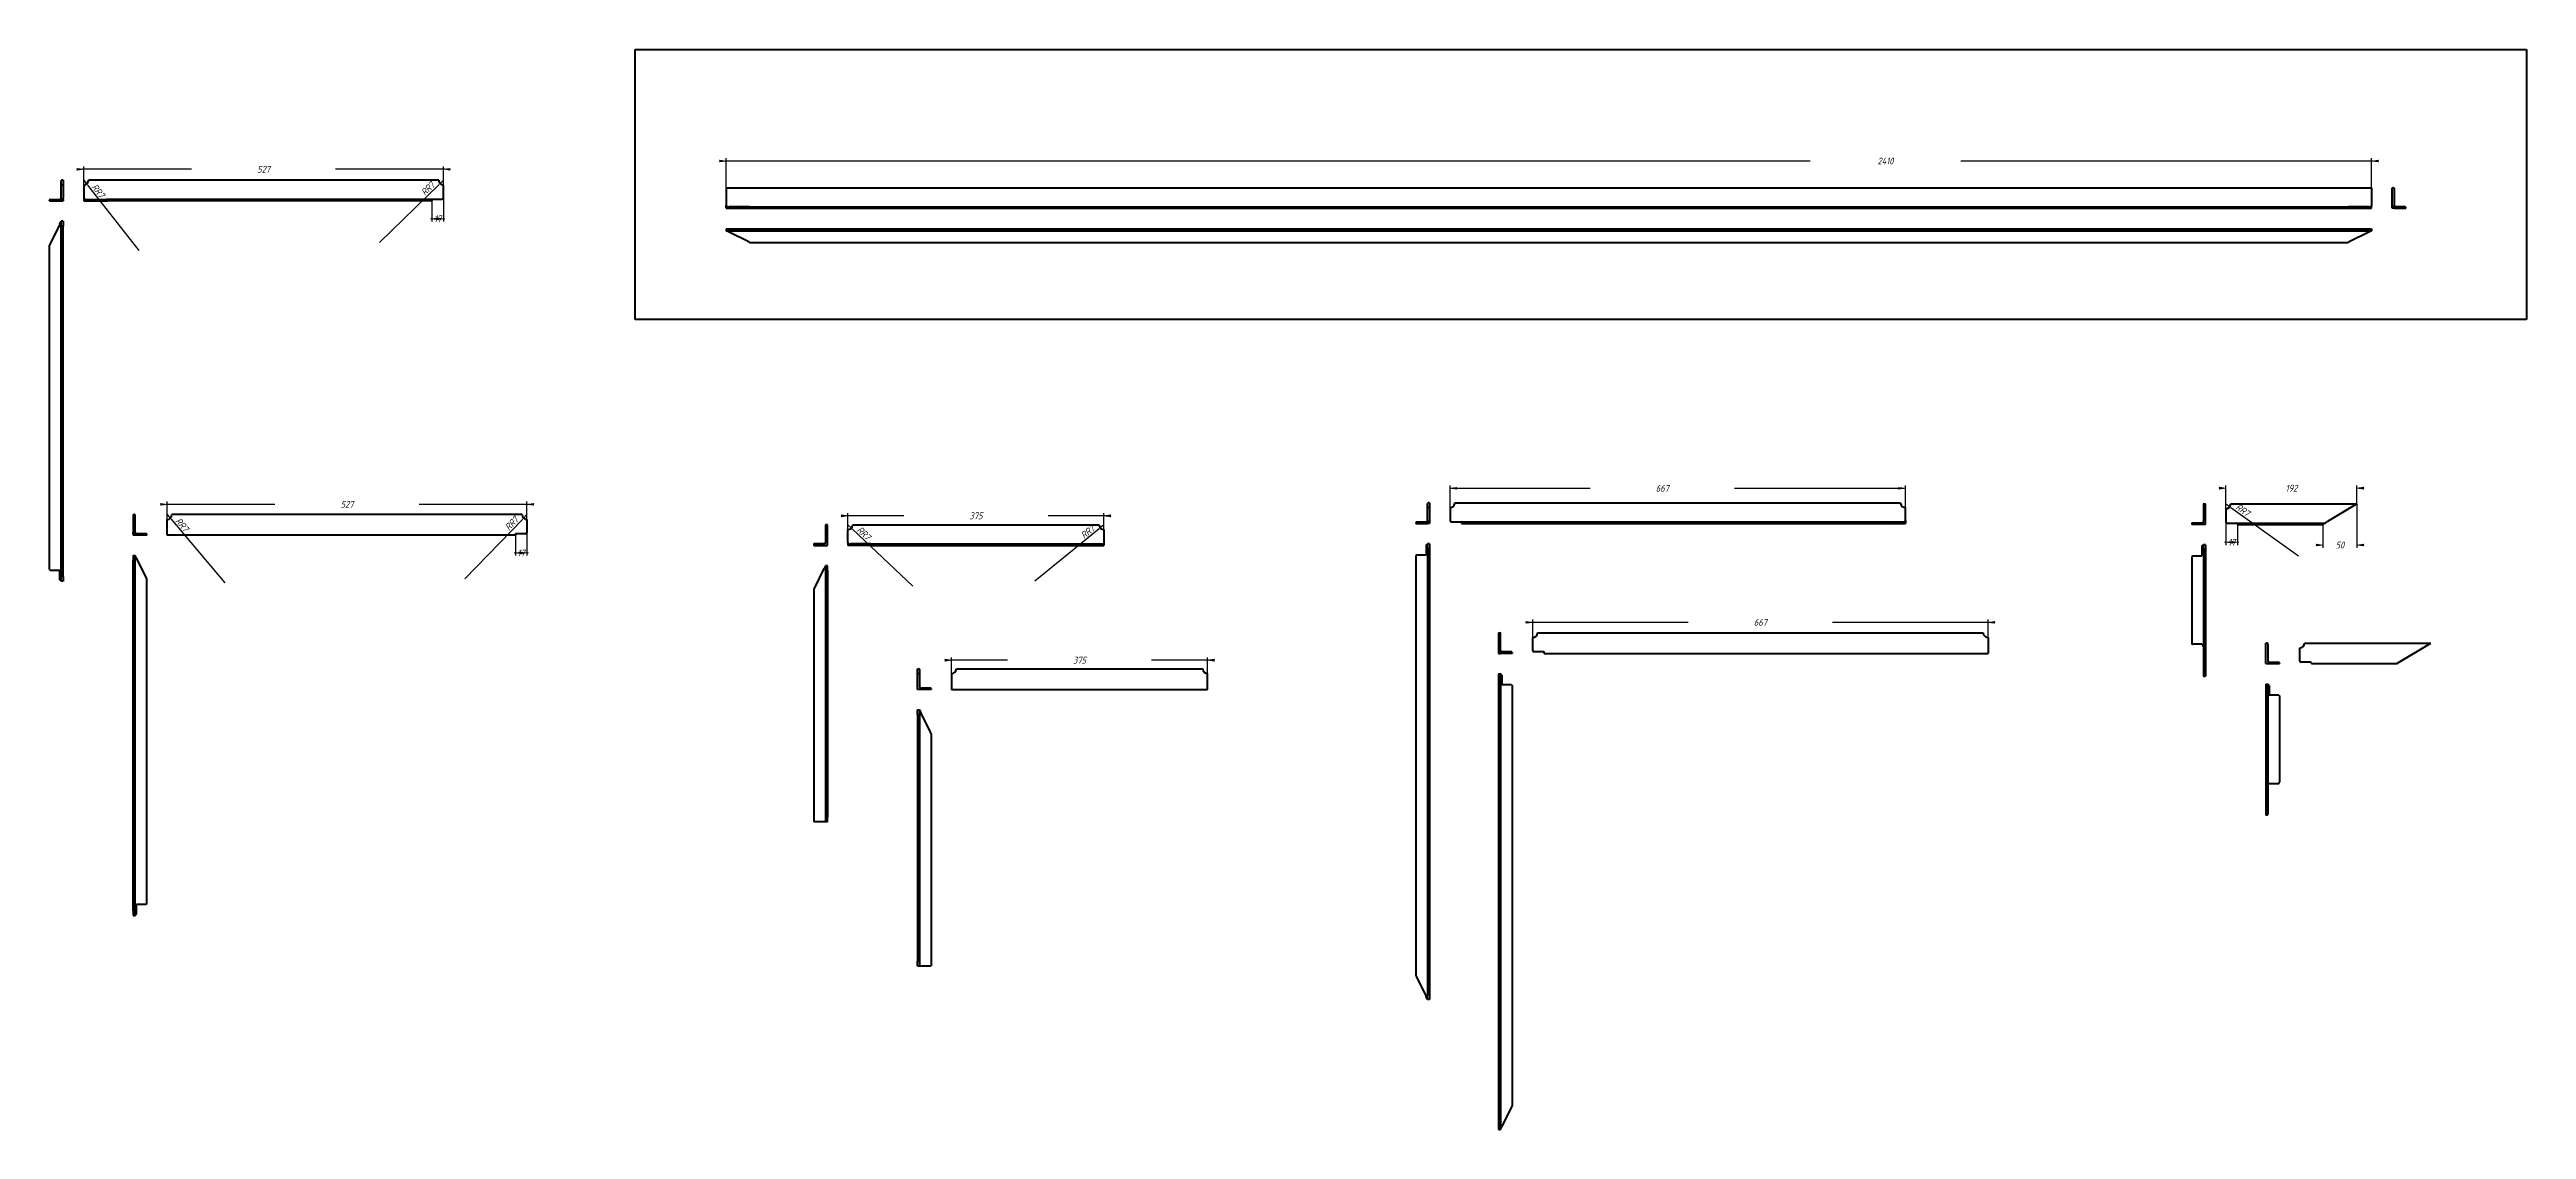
# Model space of a CAD drawing. Header units: millimetres. Extents: x -591 to 5315, y -924 to 297.
# Drawn here: x 2549 to 4363, y -924 to -134 of the extents above; entities that cross this region are included whole.
import ezdxf

# ---------------------------------------------------------------- set-up
doc = ezdxf.new("R2010")
doc.units = ezdxf.units.MM
doc.linetypes.add('K5LT_BASIC', pattern=[0])
doc.linetypes.add('K5LT_THIN', pattern=[0])
doc.layers.add('Системный слой', color=7, linetype='Continuous')
doc.layers.add('Системный слой (1)', color=7, linetype='Continuous', true_color=0x909090)
doc.styles.add('KDIMTEXTSTYLE', font='GOST_AU.SHX', dxfattribs={"width": 0.96, "oblique": 15, "height": 5})
doc.dimstyles.new('KDIMSTYLE (0.50)', dxfattribs={"dimtxt": 5, "dimasz": 1, "dimexe": 2, "dimexo": 0, "dimgap": 1, "dimtad": 1, "dimlfac": 2, "dimtxsty": 'KDIMTEXTSTYLE', "dimsah": 1, "dimcen": 0, "dimdle": 1, "dimadec": 0, "dimazin": 0, "dimtfac": 0.667, "dimtmove": 0, "dimatfit": 3, "dimfxl": 1, "dimtvp": 1, "dimtolj": 1, "dimtzin": 0, "dimarcsym": 0})

# ---------------------------------------------------------------- blocks, each defined once
blk = doc.blocks.new('KDIMARROW_01')
at = {"layer": 'Системный слой'}
blk.add_hatch(color=0, dxfattribs=at).paths.add_polyline_path([(-5, -0.6582624912261956), (0, 0), (-5, 0.658262491226197), (-4.5, 5.51091059616309e-16)])
at = {"layer": 'Системный слой', "color": 0, "linetype": 'K5LT_THIN', "lineweight": 18}
for p, q in [((-4.5, 5.51091059616309e-16), (-5, 0.658262491226197)), ((-5, 0.658262491226197), (0, 0)), ((0, 0), (-5, -0.6582624912261956)), ((-5, -0.6582624912261956), (-4.5, 5.51091059616309e-16))]:
    blk.add_line(p, q, dxfattribs=at)
at = {"layer": 'Системный слой (1)', "color": 0, "linetype": 'K5LT_THIN', "lineweight": 18}
blk.add_line((0, 0), (-1, 0), dxfattribs=at)
blk = doc.blocks.new('KDIMARROW_02')
at = {"layer": 'Системный слой'}
blk.add_hatch(color=0, dxfattribs=at).paths.add_polyline_path([(4.5, -5.51091059616309e-16), (5, 0.6582624912261956), (0, 0), (5, -0.658262491226197)])
at = {"layer": 'Системный слой', "color": 0, "linetype": 'K5LT_THIN', "lineweight": 18}
for p, q in [((5, 0.6582624912261956), (0, 0)), ((0, 0), (5, -0.658262491226197)), ((0, 0), (7, -8.572527594031472e-16)), ((4.5, -5.51091059616309e-16), (5, 0.6582624912261956)), ((5, -0.658262491226197), (4.5, -5.51091059616309e-16))]:
    blk.add_line(p, q, dxfattribs=at)
at = {"layer": 'Системный слой (1)', "color": 0, "linetype": 'K5LT_THIN', "lineweight": 18}
blk.add_line((0, 0), (-1, 0), dxfattribs=at)
blk = doc.blocks.new('U1')
at = {"layer": 'Системный слой (1)', "color": 5, "linetype": 'K5LT_BASIC', "lineweight": 60, "true_color": 0x0000ff}
for p, q in [((2978.017470605014, -133.5950002849312), (4363.017470605015, -133.5950002849312)), ((2978.017470605014, -331.0950002849312), (2978.017470605014, -133.5950002849312)), ((4363.017470605015, -133.5950002849312), (4363.017470605015, -331.0950002849312)), ((4363.017470605015, -331.0950002849312), (2978.017470605014, -331.0950002849312))]:
    blk.add_line(p, q, dxfattribs=at)

msp = doc.modelspace()

# ---------------------------------------------------------------- linework, layer by layer
at = {"layer": 'Системный слой (1)', "color": 5, "linetype": 'K5LT_BASIC', "lineweight": 60, "true_color": 0x0000ff}
for p, q in [((2557.504528677425, -232.7616496664319), (2557.504528677425, -229.7616496664386)), ((2557.504528677425, -242.2616496664386), (2557.504528677425, -232.7616496664319)), ((2559.004528677425, -232.7616496664319), (2557.504528677425, -232.7616496664319)), ((2559.004528677425, -229.2616496664319), (2558.004528677425, -229.2616496664319)), ((2559.004528677425, -229.2616496664319), (2559.004528677425, -232.7616496664319)), ((2559.004528677425, -232.7616496664319), (2559.004528677425, -242.2616496664386)), ((2574.004528677454, -232.7616496664319), (2574.004528677454, -242.2616496664386)), ((2834.004528677454, -229.2616496664319), (2577.504528677454, -229.2616496664319)), ((2837.504528677509, -242.2616496664386), (2837.504528677454, -232.7616496664319)), ((3044.572765404067, -234.7616496664385), (4249.572765404067, -234.7616496664385)), ((3044.572765404067, -234.7616496664385), (3044.572765404067, -235.2616496664385)), ((3044.572765404067, -235.2616496664385), (3044.572765404067, -247.7616496664385)), ((4249.572765404067, -234.7616496664385), (4249.572765404067, -235.2616496664385)), ((4249.572765404067, -235.2616496664385), (4249.572765404067, -247.7616496664385)), ((4264.572765404067, -234.7616496664385), (4265.572765404067, -234.7616496664385)), ((4264.572765404067, -249.7616496664385), (4264.572765404067, -234.7616496664385)), ((4266.072765404067, -235.2616496664385), (4266.072765404067, -247.7616496664385)), ((2549.004528677425, -244.2616496664386), (2549.004528677425, -243.7616496664386)), ((2549.004528677425, -244.2616496664386), (2559.004528677425, -244.2616496664386)), ((2549.504528677425, -243.2616496664386), (2556.504528677425, -243.2616496664386)), ((2556.504528677425, -243.2616496664386), (2559.004528677425, -243.2616496664386)), ((2559.004528677425, -243.2616496664386), (2559.004528677425, -242.2616496664386)), ((2559.004528677425, -243.2616496664386), (2559.004528677425, -243.7616496664386)), ((2559.004528677425, -243.7616496664386), (2559.004528677425, -244.2616496664386)), ((2574.004528677454, -242.2616496664386), (2574.004528677454, -244.2616496664386)), ((2574.004528677454, -244.2616496664386), (2591.504528677454, -244.2616496664299)), ((2576.063352206869, -243.2616496664386), (2590.475116912739, -243.2616496664386)), ((2829.504528677454, -243.2616496664386), (2590.475116912739, -243.2616496664386)), ((2591.504528677454, -243.7616496664386), (2591.504528677454, -244.2616496664299)), ((2829.004528677509, -244.2616496664386), (2591.504528677454, -244.2616496664299)), ((2829.004528677509, -244.2616496664386), (2829.004528677509, -243.7616496664386)), ((2836.504528677504, -243.2616496664386), (2829.504528677454, -243.2616496664386)), ((3044.572765404107, -249.7616496664385), (3044.572765404067, -247.7616496664385)), ((3044.572765404107, -249.7616496664385), (3062.072765404107, -249.7616496664385)), ((3061.0433536394, -248.7616496664385), (3046.63158893352, -248.7616496664385)), ((3061.0433536394, -248.7616496664385), (4233.102177168772, -248.7616496664385)), ((3062.072765404107, -249.2616496664385), (3062.072765404107, -249.7616496664385)), ((3062.072765404107, -249.7616496664385), (4232.072765404067, -249.7616496664385)), ((4232.072765404067, -249.2616496664385), (4232.072765404067, -249.7616496664385)), ((4232.072765404067, -249.7616496664385), (4249.572765404067, -249.7616496664385)), ((4247.513941874654, -248.7616496664385), (4233.102177168772, -248.7616496664385)), ((4249.572765404067, -249.7616496664385), (4249.572765404067, -247.7616496664385)), ((4266.072765404067, -249.7616496664385), (4264.572765404067, -249.7616496664385)), ((4266.072765404067, -249.7616496664385), (4266.072765404067, -247.7616496664385)), ((4266.072765404067, -249.7616496664385), (4274.572765404067, -249.7616496664385)), ((4274.072765404067, -248.7616496664385), (4267.072765404067, -248.7616496664385)), ((4274.572765404067, -249.2616496664385), (4274.572765404067, -249.7616496664385)), ((2556.504528677421, -261.3204731958833), (2549.504528677425, -275.7322379017535)), ((2556.504528677421, -261.3204731958833), (2557.504528677425, -259.2616496664684)), ((2557.504528677425, -262.7257512816057), (2557.504528677425, -259.2616496664684)), ((2559.004528677425, -259.2616496664684), (2557.504528677425, -259.2616496664684)), ((2557.504528677425, -519.2975480513285), (2557.504528677425, -262.7257512816057)), ((2559.004528677425, -262.7616496664684), (2558.004528677425, -262.7616496664684)), ((2559.004528677425, -259.2616496664684), (2559.004528677425, -262.7616496664684)), ((2559.004528677425, -519.2616496664684), (2559.004528677425, -262.7616496664684)), ((3044.572765404067, -264.76164966644), (4249.572765404067, -264.76164966644)), ((3044.572765404067, -264.76164966644), (3044.572765404067, -265.76164966644)), ((3044.572765404067, -265.76164966644), (3044.572765404067, -266.26164966644)), ((3044.572765404067, -266.26164966644), (4249.572765404067, -266.26164966644)), ((3046.63158893352, -267.26164966644), (3044.572765404067, -266.26164966644)), ((3061.0433536394, -274.26164966644), (3046.63158893352, -267.26164966644)), ((4247.513941874654, -267.26164966644), (4233.102177168772, -274.26164966644)), ((4249.572765404067, -266.26164966644), (4247.513941874654, -267.26164966644)), ((4249.572765404067, -264.76164966644), (4249.572765404067, -265.76164966644)), ((4249.572765404067, -265.76164966644), (4249.572765404067, -266.26164966644)), ((2549.504528677425, -275.7322379017535), (2549.004528677425, -276.7616496664684)), ((2549.004528677425, -514.2616496665235), (2549.004528677425, -276.7616496664684)), ((3061.0433536394, -274.26164966644), (3062.072765404107, -274.7616496664396)), ((3062.072765404107, -274.7616496664396), (4232.072765404067, -274.7616496664396)), ((4232.072765404067, -274.7616496664396), (4233.102177168772, -274.26164966644)), ((3558.15714369293, -468.904864949274), (3558.15714369293, -465.904864949274)), ((3558.15714369293, -478.404864949274), (3558.15714369293, -468.904864949274)), ((3559.65714369293, -468.904864949274), (3558.15714369293, -468.904864949274)), ((3559.65714369293, -465.404864949274), (3558.65714369293, -465.404864949274)), ((3559.65714369293, -465.404864949274), (3559.65714369293, -468.904864949274)), ((3559.65714369293, -468.904864949274), (3559.65714369293, -480.404864949274)), ((3574.657143692935, -468.904864949274), (3574.657143692935, -478.404864949274)), ((3578.157143692935, -465.404864949274), (3904.657143692935, -465.404864949274)), ((3908.157143692935, -478.404864949274), (3908.157143692935, -468.904864949274)), ((4126.392568429135, -466.654864949274), (4126.392568429135, -479.154864949274)), ((4126.892568429135, -466.154864949274), (4127.892568429135, -466.154864949274)), ((4127.892568429135, -481.154864949274), (4127.892568429135, -466.154864949274)), ((4142.892568429144, -469.654864949274), (4142.892568429144, -479.154864949274)), ((4146.392568429144, -466.154864949274), (4238.892568429144, -466.154864949274)), ((4238.059235095827, -466.654864949274), (4217.225901762484, -479.154864949274)), ((4238.892568429144, -466.154864949274), (4238.059235095827, -466.654864949274)), ((2610.17419463771, -474.0104809676685), (2610.17419463771, -477.5104809676685)), ((2610.17419463771, -474.0104809676685), (2611.17419463771, -474.0104809676685)), ((2610.17419463771, -477.5104809676685), (2610.17419463771, -487.0104809676752)), ((2610.17419463771, -477.5104809676685), (2611.67419463771, -477.5104809676685)), ((2610.17419463771, -488.0104809676752), (2610.17419463771, -487.0104809676752)), ((2612.67419463771, -488.0104809676752), (2610.17419463771, -488.0104809676752)), ((2610.17419463771, -488.0104809676752), (2610.17419463771, -488.5104809676752)), ((2610.17419463771, -488.5104809676752), (2610.17419463771, -489.0104809676752)), ((2620.17419463771, -489.0104809676752), (2610.17419463771, -489.0104809676752)), ((2611.67419463771, -477.5104809676685), (2611.67419463771, -474.5104809676752)), ((2611.67419463771, -487.0104809676752), (2611.67419463771, -477.5104809676685)), ((2619.67419463771, -488.0104809676752), (2612.67419463771, -488.0104809676752)), ((2620.17419463771, -489.0104809676752), (2620.17419463771, -488.5104809676752)), ((2635.174194637739, -489.0104809676752), (2635.174194637739, -477.5104809676685)), ((2890.174194637794, -489.0104809676752), (2635.174194637739, -489.0104809676752)), ((2895.174194637739, -474.0104809676685), (2638.674194637739, -474.0104809676752)), ((2890.174194637739, -488.5104809676752), (2890.174194637794, -489.0104809676752)), ((2897.67419463774, -488.0104809676752), (2890.674194637739, -488.0104809676752)), ((2898.674194637739, -477.5104809676685), (2898.674194637739, -487.0104809676752)), ((3117.213082679547, -482.0104809676756), (3117.213082679547, -485.0104809676756)), ((3117.213082679547, -485.0104809676756), (3117.213082679547, -494.5104809676756)), ((3118.713082679547, -485.0104809676756), (3117.213082679547, -485.0104809676756)), ((3118.713082679547, -481.5104809676756), (3117.713082679547, -481.5104809676756)), ((3118.713082679547, -485.0104809676756), (3118.713082679547, -481.5104809676756)), ((3118.713082679547, -496.5104809676756), (3118.713082679547, -485.0104809676756)), ((3133.713082679551, -494.5104809676699), (3133.713082679551, -485.0104809676756)), ((3137.213082679551, -481.5104809676756), (3317.713082679551, -481.5104809676756)), ((3321.213082679551, -485.0104809676756), (3321.213082679551, -494.5104809676756)), ((3549.65714369293, -479.904864949274), (3549.65714369293, -480.404864949274)), ((3549.65714369293, -480.404864949274), (3558.15714369293, -480.404864949274)), ((3550.157143692942, -479.404864949274), (3557.15714369293, -479.404864949274)), ((3558.15714369293, -478.404864949274), (3558.15714369293, -480.404864949274)), ((3559.65714369293, -480.404864949274), (3558.15714369293, -480.404864949274)), ((3575.657143692935, -479.404864949274), (3582.657143692935, -479.404864949274)), ((3582.657143692935, -479.404864949274), (3891.686555457625, -479.404864949274)), ((3583.157143692935, -479.904864949274), (3583.157143692935, -480.404864949274)), ((3583.157143692935, -480.404864949274), (3890.657143692935, -480.404864949274)), ((3890.657143692935, -479.904864949274), (3890.657143692935, -480.404864949274)), ((3890.657143692935, -480.404864949274), (3908.157143692935, -480.404864949274)), ((3891.686555457625, -479.404864949274), (3906.098320163495, -479.404864949274)), ((3908.157143692935, -478.404864949274), (3908.157143692935, -480.404864949274)), ((4117.892568429135, -480.654864949274), (4117.892568429135, -481.154864949274)), ((4127.892568429135, -481.154864949274), (4117.892568429135, -481.154864949274)), ((4125.392568429135, -480.154864949274), (4118.392568429135, -480.154864949274)), ((4143.892568429144, -480.154864949274), (4150.892568429144, -480.154864949274)), ((4150.892568429144, -480.154864949274), (4215.559235095801, -480.154864949274)), ((4151.392568429144, -480.654864949274), (4151.392568429144, -481.154864949274)), ((4151.392568429144, -481.154864949274), (4213.892568429144, -481.154864949274)), ((4214.725901762456, -480.654864949274), (4213.892568429144, -481.154864949274)), ((4215.559235095801, -480.154864949274), (4214.725901762456, -480.654864949274)), ((4215.559235095801, -480.154864949274), (4217.225901762484, -479.154864949274)), ((2610.17419463771, -504.010480967705), (2611.67419463771, -504.010480967705)), ((2610.17419463771, -504.010480967705), (2610.17419463771, -507.510480967705)), ((2610.17419463771, -507.510480967705), (2611.17419463771, -507.510480967705)), ((2610.17419463771, -764.010480967705), (2610.17419463771, -507.510480967705)), ((2612.674194637713, -506.0693044971199), (2611.67419463771, -504.010480967705)), ((2611.67419463771, -507.4745825828422), (2611.67419463771, -504.010480967705)), ((2611.67419463771, -764.046379352565), (2611.67419463771, -507.4745825828422)), ((2612.674194637713, -506.0693044971199), (2619.67419463771, -520.48106920299)), ((3108.713082679547, -496.0104809676756), (3108.713082679547, -496.5104809676756)), ((3108.713082679547, -496.5104809676756), (3118.713082679547, -496.5104809676756)), ((3116.213082679547, -495.5104809676756), (3109.213082679547, -495.5104809676756)), ((3133.713082679551, -494.5104809676699), (3133.713082679551, -496.5104809676699)), ((3151.213082679551, -496.5104809676805), (3133.713082679551, -496.5104809676699)), ((3150.183670914856, -495.5104809676704), (3135.77190620897, -495.5104809676699)), ((3150.183670914856, -495.5104809676704), (3321.213082679551, -495.5104809676756)), ((3151.213082679551, -496.0104809676704), (3151.213082679551, -496.5104809676805)), ((3151.213082679551, -496.5104809676805), (3321.213082679551, -496.5104809676756)), ((3321.213082679551, -494.5104809676756), (3321.213082679551, -495.5104809676756)), ((3321.213082679551, -495.5104809676756), (3321.213082679551, -496.0104809676756)), ((3321.213082679551, -496.0104809676756), (3321.213082679551, -496.5104809676756)), ((3550.15714369293, -503.4048649492743), (3549.65714369293, -503.9048649492738)), ((3549.65714369293, -503.9048649492738), (3549.65714369293, -811.404864949274)), ((3550.15714369293, -503.4048649492743), (3557.15714369293, -503.4048649492743)), ((3557.15714369293, -496.4048649492743), (3558.15714369293, -495.4048649492743)), ((3557.15714369293, -496.4048649492743), (3557.15714369293, -503.4048649492743)), ((3558.15714369293, -498.8689665644142), (3558.15714369293, -495.4048649492743)), ((3559.65714369293, -495.4048649492743), (3558.15714369293, -495.4048649492743)), ((3558.15714369293, -498.8689665644142), (3558.15714369293, -825.4407633341364)), ((3559.65714369293, -498.9048649492743), (3558.65714369293, -498.9048649492743)), ((3559.65714369293, -495.4048649492743), (3559.65714369293, -498.9048649492743)), ((3559.65714369293, -498.9048649492743), (3559.65714369293, -825.4048649492743)), ((4118.392568429135, -504.1548649492752), (4117.892568429135, -504.6548649492747)), ((4117.892568429135, -504.6548649492747), (4117.892568429135, -567.9881982825877)), ((4118.392568429135, -504.1548649492752), (4125.392568429135, -504.1548649492752)), ((4125.392568429135, -497.1548649492752), (4126.392568429135, -496.1548649492752)), ((4125.392568429135, -497.1548649492752), (4125.392568429135, -504.1548649492752)), ((4126.392568429135, -499.6189665644151), (4126.392568429135, -496.1548649492752)), ((4127.892568429135, -496.1548649492752), (4126.392568429135, -496.1548649492752)), ((4126.392568429135, -499.6189665644151), (4126.392568429135, -591.3215316159576)), ((4127.892568429135, -499.6548649492752), (4126.892568429135, -499.6548649492752)), ((4127.892568429135, -496.1548649492752), (4127.892568429135, -499.6548649492752)), ((4127.892568429135, -499.6548649492752), (4127.892568429135, -592.1548649492752)), ((2549.004528677425, -514.2616496665235), (2549.504528677425, -514.7616496664684)), ((2549.504528677425, -514.7616496664684), (2556.504528677425, -514.7616496665134)), ((2556.504528677425, -521.7616496665185), (2556.504528677425, -514.7616496665134)), ((2557.504528677425, -522.7616496665235), (2556.504528677425, -521.7616496665185)), ((2557.504528677425, -522.7616496665235), (2557.504528677425, -519.2975480513285)), ((2559.004528677425, -522.7616496664684), (2557.504528677425, -522.7616496665235)), ((2559.004528677425, -519.2616496664684), (2558.004528677425, -519.2616496664684)), ((2559.004528677425, -519.2616496664684), (2559.004528677425, -522.7616496664684)), ((2619.67419463771, -520.48106920299), (2620.17419463771, -521.510480967705)), ((2620.17419463771, -759.01048096776), (2620.17419463771, -521.510480967705)), ((3109.213082679547, -527.9810692029873), (3116.213082679547, -513.5693044971022)), ((3117.213082679547, -511.5104809676827), (3116.213082679547, -513.5693044971022)), ((3118.713082679547, -511.5104809676827), (3117.213082679547, -511.5104809676827)), ((3117.213082679547, -511.5104809676827), (3117.213082679547, -514.9745825828222)), ((3117.213082679547, -514.9745825828222), (3117.213082679547, -695.5463793525428)), ((3118.713082679547, -515.0104809676827), (3117.713082679547, -515.0104809676827)), ((3118.713082679547, -515.0104809676827), (3118.713082679547, -511.5104809676827)), ((3118.713082679547, -515.0104809676827), (3118.713082679547, -695.5104809676823)), ((3108.713082679547, -529.0104809676827), (3109.213082679547, -527.9810692029873)), ((3108.713082679547, -529.0104809676827), (3108.713082679547, -699.0104809676827)), ((3610.206803076598, -560.5629718485861), (3611.206803076598, -560.5629718485861)), ((3610.206803076598, -560.5629718485861), (3610.206803076598, -564.0629718485861)), ((3611.706803076598, -564.0629718485861), (3611.706803076598, -561.0629718485861)), ((3638.706803076597, -560.5629718485861), (3965.206803076597, -560.5629718485861)), ((3610.206803076598, -564.0629718485861), (3610.206803076598, -575.5629718485861)), ((3610.206803076598, -564.0629718485861), (3611.706803076598, -564.0629718485861)), ((3610.206803076598, -575.5629718485861), (3611.706803076598, -575.5629718485861)), ((3611.706803076598, -573.5629718485861), (3611.706803076598, -564.0629718485861)), ((3611.706803076598, -573.5629718485861), (3611.706803076598, -575.5629718485861)), ((3620.206803076598, -575.5629718485861), (3611.706803076598, -575.5629718485861)), ((3619.706803076586, -574.5629718485861), (3612.706803076598, -574.5629718485861)), ((3620.206803076598, -575.0629718485861), (3620.206803076598, -575.5629718485861)), ((3635.206803076597, -573.5629718485861), (3635.206803076597, -564.0629718485861)), ((3643.206803076597, -574.5629718485861), (3636.206803076597, -574.5629718485861)), ((3643.706803076596, -575.5629718485861), (3643.706803076596, -575.0629718485861)), ((3643.706803076596, -575.5629718485861), (3968.706803076597, -575.5629718485861)), ((3968.706803076597, -564.0629718485861), (3968.706803076597, -575.5629718485861)), ((4125.392568429135, -568.8215316159203), (4118.392568429135, -568.8215316159326)), ((4172.043871555915, -583.0629718485861), (4172.043871555915, -568.0629718485861)), ((4173.043871555915, -568.0629718485861), (4172.043871555915, -568.0629718485861)), ((4173.543871555915, -568.5629718485861), (4173.543871555915, -581.0629718485861)), ((4197.043871555915, -581.0629718485861), (4197.043871555915, -571.5629718485861)), ((4200.543871555915, -568.0629718485861), (4293.043871555915, -568.0629718485861)), ((4268.043871555914, -583.0629718485861), (4293.043871555915, -568.0629718485861)), ((3184.610804048395, -590.4101395366972), (3184.610804048395, -586.9101395366972)), ((3184.610804048395, -586.9101395366972), (3185.610804048395, -586.9101395366972)), ((3184.610804048395, -590.4101395366972), (3186.110804048395, -590.4101395366972)), ((3184.610804048395, -601.9101395366972), (3184.610804048395, -590.4101395366972)), ((3186.110804048395, -587.4101395366972), (3186.110804048395, -590.4101395366972)), ((3186.110804048395, -590.4101395366972), (3186.110804048395, -599.9101395366972)), ((3209.610804048409, -590.4101395366972), (3209.610804048409, -601.910139536691)), ((3213.110804048409, -586.9101395366972), (3393.610804048408, -586.9101395366972)), ((3397.110804048409, -601.9101395366972), (3397.110804048409, -590.4101395366972)), ((3610.206803076598, -590.5629718485875), (3611.706803076598, -590.5629718485875)), ((3610.206803076598, -590.5629718485875), (3610.206803076598, -594.0629718485875)), ((3610.206803076598, -594.0629718485875), (3611.206803076598, -594.0629718485875)), ((3610.206803076598, -594.0629718485875), (3610.206803076598, -920.5629718485875)), ((3612.706803076598, -591.5629718485875), (3611.706803076598, -590.5629718485875)), ((3611.706803076598, -594.0270734637274), (3611.706803076598, -590.5629718485875)), ((3611.706803076598, -594.0270734637274), (3611.706803076598, -920.5988702334496)), ((3612.706803076598, -591.5629718485875), (3612.706803076598, -598.5629718485875)), ((3619.706803076598, -598.5629718485875), (3612.706803076598, -598.5629718485875)), ((3619.706803076598, -598.5629718485875), (3620.206803076598, -599.062971848587)), ((4126.892568429135, -592.1548649492752), (4127.892568429135, -592.1548649492752)), ((4172.043871555915, -583.0629718485861), (4182.043871555915, -583.0629718485861)), ((4172.043871555915, -598.062971848587), (4172.043871555915, -601.562971848587)), ((4172.043871555915, -598.062971848587), (4173.543871555915, -598.062971848587)), ((4174.543871555915, -599.062971848587), (4173.543871555915, -598.062971848587)), ((4173.543871555915, -601.527073463727), (4173.543871555915, -598.062971848587)), ((4174.543871555915, -582.0629718485861), (4181.543871555915, -582.0629718485861)), ((4182.043871555915, -582.5629718485861), (4182.043871555915, -583.0629718485861)), ((4205.043871555915, -582.0629718485861), (4198.043871555915, -582.0629718485861)), ((4205.543871555914, -583.0629718485861), (4205.543871555914, -582.5629718485861)), ((4205.543871555914, -583.0629718485861), (4268.043871555914, -583.0629718485861)), ((3194.610804048395, -601.9101395366972), (3184.610804048395, -601.9101395366972)), ((3187.110804048395, -600.9101395366972), (3194.110804048395, -600.9101395366972)), ((3194.610804048395, -601.4101395366972), (3194.610804048395, -601.9101395366972)), ((3209.610804048409, -601.910139536691), (3397.110804048409, -601.9101395366972)), ((3620.206803076598, -599.062971848587), (3620.206803076598, -906.5629718485873)), ((4172.043871555915, -601.562971848587), (4172.043871555915, -694.062971848587)), ((4172.043871555915, -601.562971848587), (4173.043871555915, -601.562971848587)), ((4173.543871555915, -601.527073463727), (4173.543871555915, -693.2296385152695)), ((4174.543871555915, -599.062971848587), (4174.543871555915, -606.062971848587)), ((4181.543871555915, -606.062971848587), (4174.543871555915, -606.062971848587)), ((4181.543871555915, -606.062971848587), (4182.043871555915, -606.5629718485866)), ((4182.043871555915, -606.5629718485866), (4182.043871555915, -669.8963051818996)), ((3184.610804048395, -616.9101395367061), (3186.110804048395, -616.9101395367061)), ((3184.610804048395, -620.4101395367061), (3184.610804048395, -616.9101395367061)), ((3184.610804048395, -620.4101395367061), (3184.610804048395, -800.9101395367056)), ((3184.610804048395, -620.4101395367061), (3185.610804048395, -620.4101395367061)), ((3186.110804048395, -616.9101395367061), (3187.110804048395, -618.9689630661255)), ((3186.110804048395, -616.9101395367061), (3186.110804048395, -620.3742411518456)), ((3186.110804048395, -620.3742411518456), (3186.110804048395, -800.9460379215661)), ((3194.110804048395, -633.3807277720107), (3187.110804048395, -618.9689630661255)), ((3194.610804048395, -634.4101395367061), (3194.110804048395, -633.3807277720107)), ((3194.610804048395, -634.4101395367061), (3194.610804048395, -804.4101395367061)), ((4174.543871555915, -670.7296385152322), (4181.543871555915, -670.7296385152445)), ((3109.213082679547, -699.0104809676827), (3108.713082679547, -699.0104809676827)), ((3116.213082679547, -699.0104809676827), (3109.213082679547, -699.0104809676827)), ((3117.213082679547, -699.0104809676827), (3116.213082679547, -699.0104809676827)), ((3117.213082679547, -695.5463793525428), (3117.213082679547, -699.0104809676827)), ((3118.713082679547, -699.0104809676827), (3117.213082679547, -699.0104809676827)), ((3118.713082679547, -695.5104809676823), (3117.713082679547, -695.5104809676823)), ((3118.713082679547, -699.0104809676827), (3118.713082679547, -695.5104809676823)), ((4173.043871555915, -694.062971848587), (4172.043871555915, -694.062971848587)), ((2612.67419463771, -766.510480967755), (2612.67419463771, -759.51048096775)), ((2619.67419463771, -759.510480967705), (2612.67419463771, -759.51048096775)), ((2620.17419463771, -759.01048096776), (2619.67419463771, -759.510480967705)), ((2610.17419463771, -764.010480967705), (2610.17419463771, -767.510480967705)), ((2610.17419463771, -764.010480967705), (2611.17419463771, -764.010480967705)), ((2610.17419463771, -767.510480967705), (2611.67419463771, -767.510480967705)), ((2611.67419463771, -767.510480967705), (2611.67419463771, -764.046379352565)), ((2611.67419463771, -767.510480967705), (2612.67419463771, -766.510480967755)), ((3184.610804048395, -804.4101395367061), (3184.610804048395, -800.9101395367056)), ((3184.610804048395, -800.9101395367056), (3185.610804048395, -800.9101395367056)), ((3184.610804048395, -804.4101395367061), (3186.110804048395, -804.4101395367061)), ((3186.110804048395, -800.9460379215661), (3186.110804048395, -804.4101395367061)), ((3186.110804048395, -804.4101395367061), (3187.110804048395, -804.4101395367061)), ((3187.110804048395, -804.4101395367061), (3194.110804048395, -804.4101395367061)), ((3194.110804048395, -804.4101395367061), (3194.610804048395, -804.4101395367061)), ((3549.65714369293, -811.404864949274), (3550.157143692942, -812.434276713964)), ((3550.157143692942, -812.434276713964), (3557.15714369293, -826.8460414198339)), ((3558.15714369293, -828.9048649492743), (3557.15714369293, -826.8460414198339)), ((3558.15714369293, -828.9048649492743), (3558.15714369293, -825.4407633341364)), ((3559.65714369293, -828.9048649492743), (3558.15714369293, -828.9048649492743)), ((3559.65714369293, -825.4048649492743), (3558.65714369293, -825.4048649492743)), ((3559.65714369293, -825.4048649492743), (3559.65714369293, -828.9048649492743)), ((3620.206803076598, -906.5629718485873), (3619.706803076586, -907.5923836132772)), ((3610.206803076598, -920.5629718485875), (3611.206803076598, -920.5629718485875)), ((3610.206803076598, -920.5629718485875), (3610.206803076598, -924.0629718485875)), ((3610.206803076598, -924.0629718485875), (3611.706803076598, -924.0629718485875)), ((3611.706803076598, -924.0629718485875), (3611.706803076598, -920.5988702334496)), ((3611.706803076598, -924.0629718485875), (3612.706803076598, -922.0041483191471)), ((3619.706803076586, -907.5923836132772), (3612.706803076598, -922.0041483191471))]:
    msp.add_line(p, q, dxfattribs=at)
for centre, radius, start, end in [((2558.004528677425, -229.7616496664386), 0.4999999999999455, 89.99994722653763, 180), ((2574.004528677454, -229.2616496664319), 3.499999999999924, 269.9999999999999, 351.7867892981518), ((2574.004528677454, -229.2616496664317), 3.499999999999924, 351.7867892981481, 0), ((2837.504528677454, -229.2616496664317), 3.499999999999924, 179.9993622923949, 188.213210701845), ((2837.504528677454, -229.2616496664319), 3.499999999999923, 188.2132107018417, 270), ((4265.572765404067, -235.2616496664385), 0.5000000000000565, 0, 90), ((2549.504528677425, -243.7616496664386), 0.4999999999999455, 90, 180), ((2556.504528677425, -242.2616496664386), 0.999999999999946, 270.0000000014786, 0), ((2829.504528677454, -243.7616496664386), 0.4999999999999455, 90, 180), ((2836.504528677455, -242.2616496664386), 0.999999999999946, 270.0000000014786, 0), ((4267.072765404067, -247.7616496664385), 1.000000000000169, 180, 270.0000000000036), ((4274.072765404067, -249.2616496664385), 0.4999999999998346, 0, 90.0000000000749), ((3558.65714369293, -465.904864949274), 0.4999999999999455, 90, 180), ((3574.657143692935, -465.404864949274), 3.499999999999922, 270.0000000000002, 351.7867892982671), ((3574.657143692935, -465.404864949274), 3.499999999999923, 351.7867892982912, 0), ((3908.157143692935, -465.404864949274), 3.500000000000001, 180, 188.2132107017378), ((3908.157143692935, -465.404864949274), 3.500000000000001, 188.2132107017378, 270), ((4126.892568429135, -466.654864949274), 0.4999999999999455, 90, 179.9999999998753), ((4142.892568429144, -466.154864949274), 3.499999999999922, 270.0000000000002, 351.7867892982671), ((4142.892568429144, -466.154864949274), 3.499999999999923, 351.7867892982912, 0), ((2611.17419463771, -474.5104809676752), 0.4999999999999455, 0, 90.00005277347314), ((2612.67419463771, -487.0104809676752), 0.999999999999946, 180, 269.9999999985084), ((2619.67419463771, -488.5104809676752), 0.4999999999998346, 0, 90), ((2635.174194637739, -474.0104809676685), 3.499999999999923, 270, 0), ((2890.674194637739, -488.5104809676752), 0.4999999999998346, 90, 180), ((2898.674194637739, -474.0104809676685), 3.499999999999923, 180, 270), ((2897.674194637739, -487.0104809676752), 0.999999999999946, 270, 0), ((3117.713082679547, -482.0104809676749), 0.4999999999999455, 90, 180.0000000000846), ((3133.713082679551, -481.5104809676756), 3.499999999999923, 270, 351.7867892983589), ((3133.713082679551, -481.5104809676756), 3.499999999999923, 351.7867892983587, 0), ((3321.213082679551, -481.5104809676756), 3.500000000000258, 180, 188.213210701733), ((3321.213082679551, -481.5104809676756), 3.50000000000026, 188.2132107017327, 269.9999999999997), ((3550.15714369293, -479.904864949274), 0.4999999999999455, 90.00000000017182, 180.0000000000065), ((3557.15714369293, -478.404864949274), 0.999999999999946, 269.9999999998522, 0), ((3575.657143692935, -478.404864949274), 1.000000000000169, 180, 270.0000000000017), ((3582.657143692935, -479.904864949274), 0.4999999999998346, 0, 89.99999999999675), ((4118.392568429135, -480.654864949274), 0.4999999999999455, 90, 180.000000001519), ((4125.392568429135, -479.154864949274), 0.999999999999946, 270, 0), ((4143.892568429144, -479.154864949274), 1.000000000000169, 180, 270.0000000000008), ((4150.892568429144, -480.654864949274), 0.4999999999998346, 0, 89.99999999999838), ((3109.213082679547, -496.0104809676756), 0.4999999999999455, 90, 180), ((3116.213082679547, -494.5104809676756), 0.999999999999946, 270, 0), ((3611.206803076598, -561.0629718485861), 0.4999999999999455, 0, 90), ((3635.206803076597, -560.5629718485861), 3.499999999999923, 270, 0), ((3968.706803076597, -560.5629718485861), 3.500000000000001, 180, 270), ((3612.706803076598, -573.5629718485861), 0.999999999999946, 179.9999999999981, 270.0000000001478), ((3619.706803076598, -575.0629718485861), 0.4999999999999455, 0, 89.99999999982822), ((3636.206803076597, -573.5629718485861), 1.000000000000169, 180, 270), ((3643.206803076597, -575.0629718485861), 0.4999999999998346, 0, 90), ((4173.043871555915, -568.5629718485861), 0.4999999999999455, 0, 90), ((4197.043871555915, -568.0629718485861), 3.499999999999923, 270, 0), ((3185.610804048395, -587.4101395366964), 0.4999999999999455, 0, 90.00000000008468), ((3209.610804048409, -586.9101395366972), 3.499999999999923, 270, 0), ((3397.110804048409, -586.9101395366972), 3.500000000000258, 180, 270), ((4174.543871555915, -581.0629718485861), 0.999999999999946, 180.0000000000474, 270), ((4181.543871555915, -582.5629718485861), 0.4999999999999455, 0, 90), ((4198.043871555915, -581.0629718485861), 1.000000000000169, 180, 270), ((4205.043871555915, -582.5629718485861), 0.4999999999998346, 0, 90), ((3187.110804048395, -599.9101395366972), 0.999999999999946, 180, 270), ((3194.110804048395, -601.4101395366972), 0.4999999999999455, 0, 90)]:
    msp.add_arc(centre, radius, start, end, dxfattribs=at)
for centre, major_axis, ratio, start_param, end_param in [((2576.063352206882, -242.2616496664386), (-2.05882352941166, -1.437668786582393e-14), 0.4857142857142843, 0, 1.57079632678844), ((2590.475116912755, -243.7616496664386), (-1.029411764705773, -7.18834393291157e-15), 0.4857142857142844, 3.141592653589777, 4.712388980402451), ((3046.631588933519, -247.7616496664385), (2.058823529412172, -3.341911364736604e-14), 0.4857142857142716, 3.141592653589826, 4.712388980384786), ((3061.043353639402, -249.2616496664385), (1.029411764705572, -1.670955682367467e-14), 0.4857142857142717, 0, 1.570796326796238), ((4233.102177168771, -249.2616496664385), (1.029411764705572, 1.665334536937219e-14), 0.4857142857142717, 1.570796326794532, 3.14159265358976), ((4247.513941874654, -247.7616496664385), (2.058823529412172, 3.330669073876101e-14), 0.4857142857142716, 4.712388980384594, 6.283185307179586), ((3891.686555457634, -479.904864949274), (1.029411764705773, 1.665334536937549e-14), 0.4857142857142844, 1.570796326797862, 3.141592653589873), ((3906.098320163508, -478.404864949274), (2.05882352941166, 3.330669073875282e-14), 0.4857142857142843, 4.712388980382077, 6.283185307179586), ((3135.771906208946, -494.51048096767), (2.05882352941166, -9.559160302636332e-14), 0.4857142857142843, 3.141592653589887, 4.712388980394392), ((3150.183670914828, -496.0104809676704), (1.029411764705773, -4.779580151317902e-14), 0.4857142857142844, 0, 1.570796326773552), ((4118.392568429135, -567.9881982826182), (-1.530808498934018e-16, -0.833333333333239), 0.6000000000000025, 4.712388980358178, 6.283185307179586), ((4125.392568429135, -570.4881982826182), (-3.061616997868205e-16, -1.66666666666657), 0.6000000000000025, 1.570796326795724, 3.141592653589793), ((4126.892568429135, -591.3215316159612), (-1.530808498934018e-16, -0.833333333333239), 0.6000000000000025, 4.712388980386867, 6.283185307179586), ((4174.543871555915, -672.3963051819301), (-3.061616997868205e-16, -1.66666666666657), 0.6000000000000025, 3.141592653589793, 4.712388980383862), ((4181.543871555915, -669.8963051819301), (-1.530808498934018e-16, -0.833333333333239), 0.6000000000000025, 0, 1.570796326821409), ((4173.043871555915, -693.2296385152731), (-1.530808498934018e-16, -0.833333333333239), 0.6000000000000025, 0, 1.57079632679272)]:
    msp.add_ellipse(centre, major_axis=major_axis, ratio=ratio, start_param=start_param, end_param=end_param, dxfattribs=at)
for points, knots in [([(2558.004528677425, -262.7616496664684), (2557.958203151835, -262.7616495242016), (2557.865941621809, -262.7616875270412), (2557.75456436958, -262.7612730552275), (2557.671239177376, -262.7596090955565), (2557.612102234916, -262.7569053017098), (2557.572226418394, -262.7531574684097), (2557.522174061035, -262.7451441410042), (2557.504528713858, -262.7357728164459), (2557.504528677425, -262.7257512816057)], [0, 0, 0, 0, 1.763066633641681, 3.523335688917927, 4.604032639671173, 5.705167036111396, 6.773127678390296, 7.359625959615789, 10, 10, 10, 10]), ([(2611.17419463771, -507.510480967705), (2611.220520163302, -507.5104808254268), (2611.312781693327, -507.5105188282892), (2611.424158945556, -507.5101043564587), (2611.507484137757, -507.5084403966866), (2611.566621080223, -507.505736602991), (2611.60649689674, -507.5019887696403), (2611.656549254097, -507.4939754422494), (2611.674194601275, -507.4846041177098), (2611.67419463771, -507.4745825828422)], [0, 0, 0, 0, 1.763066633689682, 3.523335689007755, 4.604032639677813, 5.705167036031813, 6.773127678428443, 7.359625959595237, 10, 10, 10, 10]), ([(3558.15714369293, -498.8689665644142), (3558.157143818714, -498.8747102619423), (3558.165017596686, -498.8829512411126), (3558.188486204251, -498.8900919395173), (3558.208590890679, -498.8938342678889), (3558.224626333786, -498.8960837162895), (3558.247675066449, -498.8985316771164), (3558.287207479223, -498.9013743497662), (3558.344152805641, -498.9033591293978), (3558.41972564683, -498.9044824504113), (3558.49789476415, -498.9048263030859), (3558.581315878022, -498.9048666073941), (3558.632745170169, -498.9048649392039), (3558.65714369293, -498.9048649492743)], [0, 0, 0, 0, 2.115008332507365, 3.515601260487586, 4.10268555054563, 4.725043643164862, 5.317910936625901, 6.408661989967403, 8.210870262208168, 9.428041325241445, 11.27206717154318, 12.71601210542726, 14, 14, 14, 14]), ([(4126.392568429135, -499.6189665644151), (4126.392568554919, -499.6247102619436), (4126.400442332889, -499.6329512411198), (4126.423910940456, -499.6400919395164), (4126.444015626882, -499.6438342678916), (4126.46005106999, -499.6460837162908), (4126.483099802655, -499.6485316771191), (4126.522632215437, -499.6513743499795), (4126.579577541869, -499.6533591293178), (4126.655150383099, -499.6544824504736), (4126.733319500512, -499.6548263030677), (4126.816740614384, -499.654866607395), (4126.868169906473, -499.6548649392003), (4126.892568429135, -499.6548649492752)], [0, 0, 0, 0, 2.11500833255205, 3.515601260403255, 4.102685550482272, 4.725043643149474, 5.317910936661231, 6.408661990300198, 8.210870262845395, 9.428041325665125, 11.27206717476098, 12.71601211064356, 14, 14, 14, 14]), ([(2557.504528677425, -519.2975480513285), (2557.504528556758, -519.2924054919338), (2557.512317898573, -519.2830611167367), (2557.541810516117, -519.2746154436384), (2557.580524206903, -519.2691996806618), (2557.624954216073, -519.2656153707546), (2557.679426190624, -519.2635215646712), (2557.726020849767, -519.2626363365564), (2557.762568662896, -519.2621831022464), (2557.799697270001, -519.2618900365785), (2557.8607606196, -519.2616747584846), (2557.931155556033, -519.2616484460875), (2557.983310829763, -519.2616496795024), (2558.004528677425, -519.2616496664684)], [0, 0, 0, 0, 1.923628765842021, 3.912366476445861, 4.905188176756349, 6.301290703840244, 7.927158207622176, 8.976631233071082, 9.346658304611212, 10.19958297844592, 11.20732079099046, 12.85472641343522, 14, 14, 14, 14]), ([(3117.213082679547, -514.9745825828222), (3117.213082805309, -514.9803261459501), (3117.22095630273, -514.9885670567919), (3117.244424398543, -514.9957077723102), (3117.264529270136, -514.9994501962301), (3117.280565325039, -515.0016997448051), (3117.30361599455, -515.0041478934327), (3117.343152298213, -515.0069907130542), (3117.400099903916, -515.0089753236152), (3117.475681960078, -515.0100986606176), (3117.553867956927, -515.0104424119586), (3117.637289218452, -515.0104826156071), (3117.688705932598, -515.0104809576019), (3117.713082679547, -515.0104809676827)], [0, 0, 0, 0, 2.114959973096591, 3.515559045884965, 4.10265860261846, 4.725042995631812, 5.317943947145864, 6.408822615341313, 8.211157999503039, 9.428134202111027, 11.27276650043549, 12.717153687977, 14, 14, 14, 14]), ([(3611.706803076598, -594.0270734637274), (3611.706802950814, -594.0328171612628), (3611.698929172842, -594.041058140433), (3611.675460565276, -594.0481988388287), (3611.65535587885, -594.0519411672017), (3611.639320435743, -594.0541906156036), (3611.616271703083, -594.056638576435), (3611.576739290304, -594.0594812490717), (3611.519793963886, -594.0614660287088), (3611.444221122681, -594.0625893497172), (3611.366052005321, -594.0629332024091), (3611.282630891449, -594.0629735066991), (3611.231201599325, -594.0629718385171), (3611.206803076598, -594.0629718485875)], [0, 0, 0, 0, 2.1150083326457, 3.515601260382669, 4.102685550516022, 4.725043643191863, 5.317910936623774, 6.408661989805951, 8.21087026214006, 9.428041325401725, 11.27206717273513, 12.71601210722809, 14, 14, 14, 14]), ([(4173.543871555915, -601.527073463727), (4173.54387143013, -601.532817161255), (4173.535997652161, -601.541058140434), (4173.512529044594, -601.5481988388301), (4173.492424358166, -601.5519411672012), (4173.476388915058, -601.5541906156018), (4173.453340182396, -601.5566385764319), (4173.413807769613, -601.5594812490708), (4173.35686244319, -601.5614660287206), (4173.281289601954, -601.5625893497386), (4173.20312048454, -601.5629332024087), (4173.119699370665, -601.5629735066923), (4173.068270078576, -601.5629718385121), (4173.043871555915, -601.562971848587)], [0, 0, 0, 0, 2.115008332532426, 3.515601260461465, 4.102685550504656, 4.725043643213935, 5.317910936678604, 6.408661990113877, 8.21087026253647, 9.428041325660548, 11.2720671747605, 12.71601211064356, 14, 14, 14, 14]), ([(3186.110804048395, -620.3742411518456), (3186.110803922634, -620.3799847149708), (3186.102930425211, -620.3882256258116), (3186.079462329399, -620.3953663413331), (3186.059357457806, -620.3991087652525), (3186.043321402903, -620.401358313829), (3186.020270733391, -620.4038064624615), (3185.98073442973, -620.4066492820666), (3185.923786824026, -620.4086338926445), (3185.848204767862, -620.4097572296196), (3185.770018771016, -620.4101009809906), (3185.686597509489, -620.4101411846209), (3185.635180795344, -620.4101395266298), (3185.610804048395, -620.4101395367061)], [0, 0, 0, 0, 2.114959973086666, 3.515559045881614, 4.102658602617045, 4.725042995632363, 5.317943947143132, 6.408822615337779, 8.21115799948198, 9.42813420211527, 11.27276650044635, 12.71715368797196, 14, 14, 14, 14]), ([(3117.713082679547, -695.5104809676823), (3117.666757148895, -695.5104811100377), (3117.57449560924, -695.5104431071823), (3117.463118347841, -695.5108575790723), (3117.379793149792, -695.5125215395133), (3117.320655702845, -695.5152253573106), (3117.280779412604, -695.5189732675381), (3117.230727609808, -695.526986689174), (3117.213082715976, -695.5363579753262), (3117.213082679547, -695.5463793525428)], [0, 0, 0, 0, 1.76306683983741, 3.523336042605625, 4.604033074992041, 5.705167727433626, 6.773156272259476, 7.359667941215808, 10, 10, 10, 10]), ([(2611.67419463771, -764.046379352565), (2611.674194758376, -764.041236793164), (2611.666405416563, -764.0318924179819), (2611.636912799015, -764.0234467448468), (2611.598199108223, -764.018030981912), (2611.553769099054, -764.0144466719898), (2611.4992971245, -764.0123528659096), (2611.452702465364, -764.011467637702), (2611.416154652239, -764.0110144035266), (2611.379026045136, -764.010721337786), (2611.317962695539, -764.0105060597339), (2611.247567759105, -764.0104797473286), (2611.195412485372, -764.0104809807331), (2611.17419463771, -764.010480967705)], [0, 0, 0, 0, 1.923628765750015, 3.912366476640704, 4.905188176979665, 6.301290704196613, 7.927158207784916, 8.976631233101392, 9.346658304601208, 10.19958297836843, 11.20732079087993, 12.85472641336287, 14, 14, 14, 14]), ([(3185.610804048395, -800.9101395367056), (3185.657129579046, -800.9101396790566), (3185.749391118703, -800.9101016762079), (3185.8607683801, -800.9105161480934), (3185.944093578149, -800.9121801085344), (3186.003231025098, -800.9148839263307), (3186.043107315338, -800.9186318365432), (3186.093159118134, -800.9266452582301), (3186.110804011966, -800.9360165443491), (3186.110804048395, -800.9460379215661)], [0, 0, 0, 0, 1.763066839835627, 3.523336042605628, 4.604033074993001, 5.70516772743165, 6.77315627225441, 7.359667941207288, 10, 10, 10, 10]), ([(3558.65714369293, -825.4048649492743), (3558.610818167339, -825.4048650915474), (3558.518556637314, -825.4048270886997), (3558.407179385089, -825.405241560512), (3558.323854192884, -825.4069055201812), (3558.264717250422, -825.4096093140352), (3558.224841433897, -825.4133571473399), (3558.174789076547, -825.421370474791), (3558.157143729361, -825.4307417992734), (3558.15714369293, -825.4407633341364)], [0, 0, 0, 0, 1.763066633643738, 3.523335688929044, 4.604032639611441, 5.705167036006845, 6.773127678455676, 7.35962595966934, 10, 10, 10, 10]), ([(3611.206803076598, -920.5629718485875), (3611.253128602189, -920.5629719908634), (3611.345390132212, -920.5629339880011), (3611.456767384441, -920.5633484598297), (3611.540092576643, -920.5650124194949), (3611.599229519106, -920.5677162133516), (3611.639105335628, -920.5714640466358), (3611.689157692984, -920.5794773741231), (3611.706803040169, -920.5888486985939), (3611.706803076598, -920.5988702334496)], [0, 0, 0, 0, 1.763066633641441, 3.523335688938506, 4.604032639626409, 5.705167036025665, 6.773127678429266, 7.359625959654839, 10, 10, 10, 10])]:
    msp.add_open_spline(points, degree=3, knots=knots, dxfattribs=at)

# ---------------------------------------------------------------- block references
at = {"layer": 'Системный слой (1)'}
msp.add_blockref('U1', (0, 0), dxfattribs=at)

# ---------------------------------------------------------------- dimensions: what is measured, and where the dimension line sits
at = {"layer": 'Системный слой (1)', "color": 7}
for base, p1, p2, location, override in [((2574.004528677454, -221.2636400999596), (2837.504528677454, -232.7616496664318), (2574.004528677454, -232.7616496664319), (2705.754528677454, -221.2636400999596), {"dimexo": 0, "dimpost": '\\H5.0;\\W0.965;\\Q15;<>', "dimblk1": 'KDIMARROW_01', "dimblk2": 'KDIMARROW_01', "dimse1": 0, "dimse2": 0, "dimclrt": 7, "dimtolj": 1}), ((3044.572765404067, -215.186687960154), (4249.572765404067, -234.7616496664385), (3044.572765404067, -234.7616496664385), (3893.572765404067, -215.186687960154), {"dimexo": 0, "dimpost": '\\H5.0;\\W0.965;\\Q15;<>', "dimblk1": 'KDIMARROW_01', "dimblk2": 'KDIMARROW_01', "dimse1": 0, "dimse2": 0, "dimclrt": 7, "dimtolj": 1}), ((2829.004528677509, -257.495653817483), (2837.504528677455, -242.2616496664386), (2829.004528677509, -244.2616496664386), (2833.254528677482, -257.495653817483), {"dimexo": 0, "dimpost": '\\H5.0;\\W0.965;\\Q15;<>', "dimblk1": 'KDIMARROW_02', "dimblk2": 'KDIMARROW_02', "dimse1": 0, "dimse2": 0, "dimclrt": 7, "dimtolj": 1}), ((3908.157143692935, -454.7398740023459), (3574.657143692935, -468.904864949274), (3908.157143692935, -468.904864949274), (3730.157143692935, -454.7398740023459), {"dimexo": 0, "dimpost": '\\H5.0;\\W0.965;\\Q15;<>', "dimblk1": 'KDIMARROW_01', "dimblk2": 'KDIMARROW_01', "dimse1": 0, "dimse2": 0, "dimclrt": 7, "dimtolj": 1}), ((4142.892568429144, -454.6533174910315), (4238.892568429144, -466.154864949274), (4142.892568429144, -469.6548649492739), (4190.892568429144, -454.6533174910315), {"dimexo": 0, "dimpost": '\\H5.0;\\W0.965;\\Q15;<>', "dimblk1": 'KDIMARROW_01', "dimblk2": 'KDIMARROW_01', "dimse1": 0, "dimse2": 0, "dimclrt": 7, "dimtolj": 1}), ((2635.174194637739, -466.4966640910056), (2898.674194637739, -477.5104809676684), (2635.174194637739, -477.5104809676685), (2766.924194637739, -466.4966640910056), {"dimexo": 0, "dimpost": '\\H5.0;\\W0.965;\\Q15;<>', "dimblk1": 'KDIMARROW_01', "dimblk2": 'KDIMARROW_01', "dimse1": 0, "dimse2": 0, "dimclrt": 7, "dimtolj": 1}), ((3133.713082679551, -474.9048649492739), (3321.213082679551, -485.0104809676759), (3133.713082679551, -485.0104809676756), (3227.463082679551, -474.9048649492739), {"dimexo": 0, "dimpost": '\\H5.0;\\W0.965;\\Q15;<>', "dimblk1": 'KDIMARROW_01', "dimblk2": 'KDIMARROW_01', "dimse1": 0, "dimse2": 0, "dimclrt": 7, "dimtolj": 1}), ((4213.892568429144, -496.2970984370552), (4238.892568429144, -466.154864949274), (4213.892568429144, -481.154864949274), (4226.392568429144, -496.2970984370552), {"dimexo": 0, "dimpost": '\\H5.0;\\W0.965;\\Q15;<>', "dimblk1": 'KDIMARROW_01', "dimblk2": 'KDIMARROW_01', "dimse1": 0, "dimse2": 0, "dimclrt": 7, "dimtolj": 1}), ((2890.174194637794, -502.0569277298115), (2898.674194637739, -487.0104809676752), (2890.174194637794, -489.0104809676752), (2894.424194637767, -502.0569277298115), {"dimexo": 0, "dimpost": '\\H5.0;\\W0.965;\\Q15;<>', "dimblk1": 'KDIMARROW_02', "dimblk2": 'KDIMARROW_02', "dimse1": 0, "dimse2": 0, "dimclrt": 7, "dimtolj": 1}), ((4142.892568429144, -494.2970984370552), (4151.392568429144, -481.154864949274), (4142.892568429144, -479.154864949274), (4147.142568429144, -494.2970984370552), {"dimexo": 0, "dimpost": '\\H5.0;\\W0.965;\\Q15;<>', "dimblk1": 'KDIMARROW_02', "dimblk2": 'KDIMARROW_02', "dimse1": 0, "dimse2": 0, "dimclrt": 7, "dimtolj": 1}), ((3635.206803076597, -552.8916695210719), (3968.706803076597, -564.0629718485861), (3635.206803076597, -564.062971848586), (3801.956803076597, -552.8916695210719), {"dimexo": 0, "dimpost": '\\H5.0;\\W0.965;\\Q15;<>', "dimblk1": 'KDIMARROW_01', "dimblk2": 'KDIMARROW_01', "dimse1": 0, "dimse2": 0, "dimclrt": 7, "dimtolj": 1}), ((3209.610804048409, -580.5816334843373), (3397.110804048409, -590.4101395366972), (3209.610804048409, -590.4101395366972), (3303.360804048409, -580.5816334843373), {"dimexo": 0, "dimpost": '\\H5.0;\\W0.965;\\Q15;<>', "dimblk1": 'KDIMARROW_01', "dimblk2": 'KDIMARROW_01', "dimse1": 0, "dimse2": 0, "dimclrt": 7, "dimtolj": 1})]:
    msp.add_linear_dim(base=base, p1=p1, p2=p2, location=location, dimstyle='KDIMSTYLE (0.50)', override=override, dxfattribs=at).render()
for center, radius, location in [((2574.004528677454, -229.2616496664319), 3.500000000000053, (2581.78432559871, -239.1539180525094)), ((2837.504528677454, -229.2616496664319), 3.4999999999992486, (2828.47377598811, -238.0267919825643)), ((4142.892568429144, -466.154864949274), 3.4999999999998845, (4153.131228087277, -473.472792412914)), ((2635.174194637739, -474.0104809676685), 3.4999999999996114, (2643.306992736614, -483.6146367890359)), ((2898.674194637739, -474.0104809676685), 3.4999999999997833, (2889.913199596145, -483.0452571043159)), ((3133.713082679551, -481.5104809676756), 3.500000000000073, (3142.869795037208, -490.1439526191779)), ((3321.213082679551, -481.5104809676756), 3.500000000000651, (3311.459763046204, -489.4637802885827))]:
    msp.add_radius_dim(center=center, radius=radius, location=location, dimstyle='KDIMSTYLE (0.50)', override={"dimpost": '\\H5.0;\\W0.965;\\Q15;R<>', "dimblk2": 'KDIMARROW_02', "dimclrt": 7, "dimtolj": 1}, dxfattribs=at).render()

doc.saveas('drawing.dxf')
